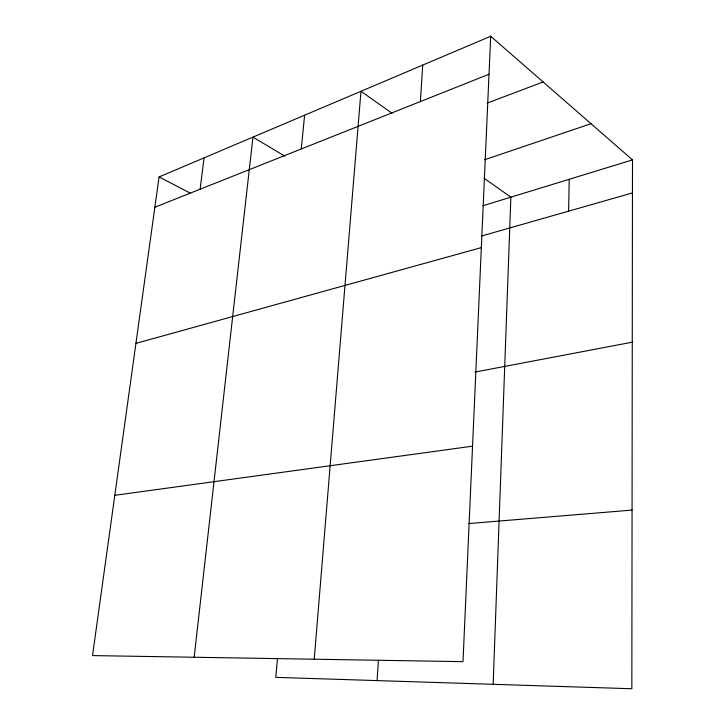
<?xml version="1.0" encoding="UTF-8"?>
<svg xmlns="http://www.w3.org/2000/svg" width="725" height="725" viewBox="0 0 725 725"><rect width="100%" height="100%" fill="white"/><g stroke="black" fill="none" stroke-linecap="round" stroke-linejoin="round"><path stroke-width="1.09" d="M490.698 36.25L463.003 661.662L92.519 655.581L159.074 176.945L490.698 36.25L632.481 159.89L631.847 688.75L275.772 677.358L277.512 658.309M568.59 211.165L569.216 179.292M493.154 684.309L510.871 197.173L484.092 178.259M420.382 101.563L422.729 65.087M377.082 680.603L378.423 660.257M314.224 659.215L360.968 91.287L392.08 113.263M301.274 148.96L304.6 115.203M194.164 657.249L252.953 137.116L284.771 156.129M200.1 189.234L204.069 157.851M154.86 207.232L489.013 74.249M487.173 103.113L543.107 81.961M484.635 159.745L590.993 123.712M482.814 205.782L632.481 159.89M481.472 236.033L632.436 192.941M135.928 343.378L481.337 247.615M474.929 372.07L632.263 342.191M114.804 495.32L472.546 446.174M468.794 523.55L632.064 510.092M159.074 176.945L190.077 193.022"/></g></svg>
